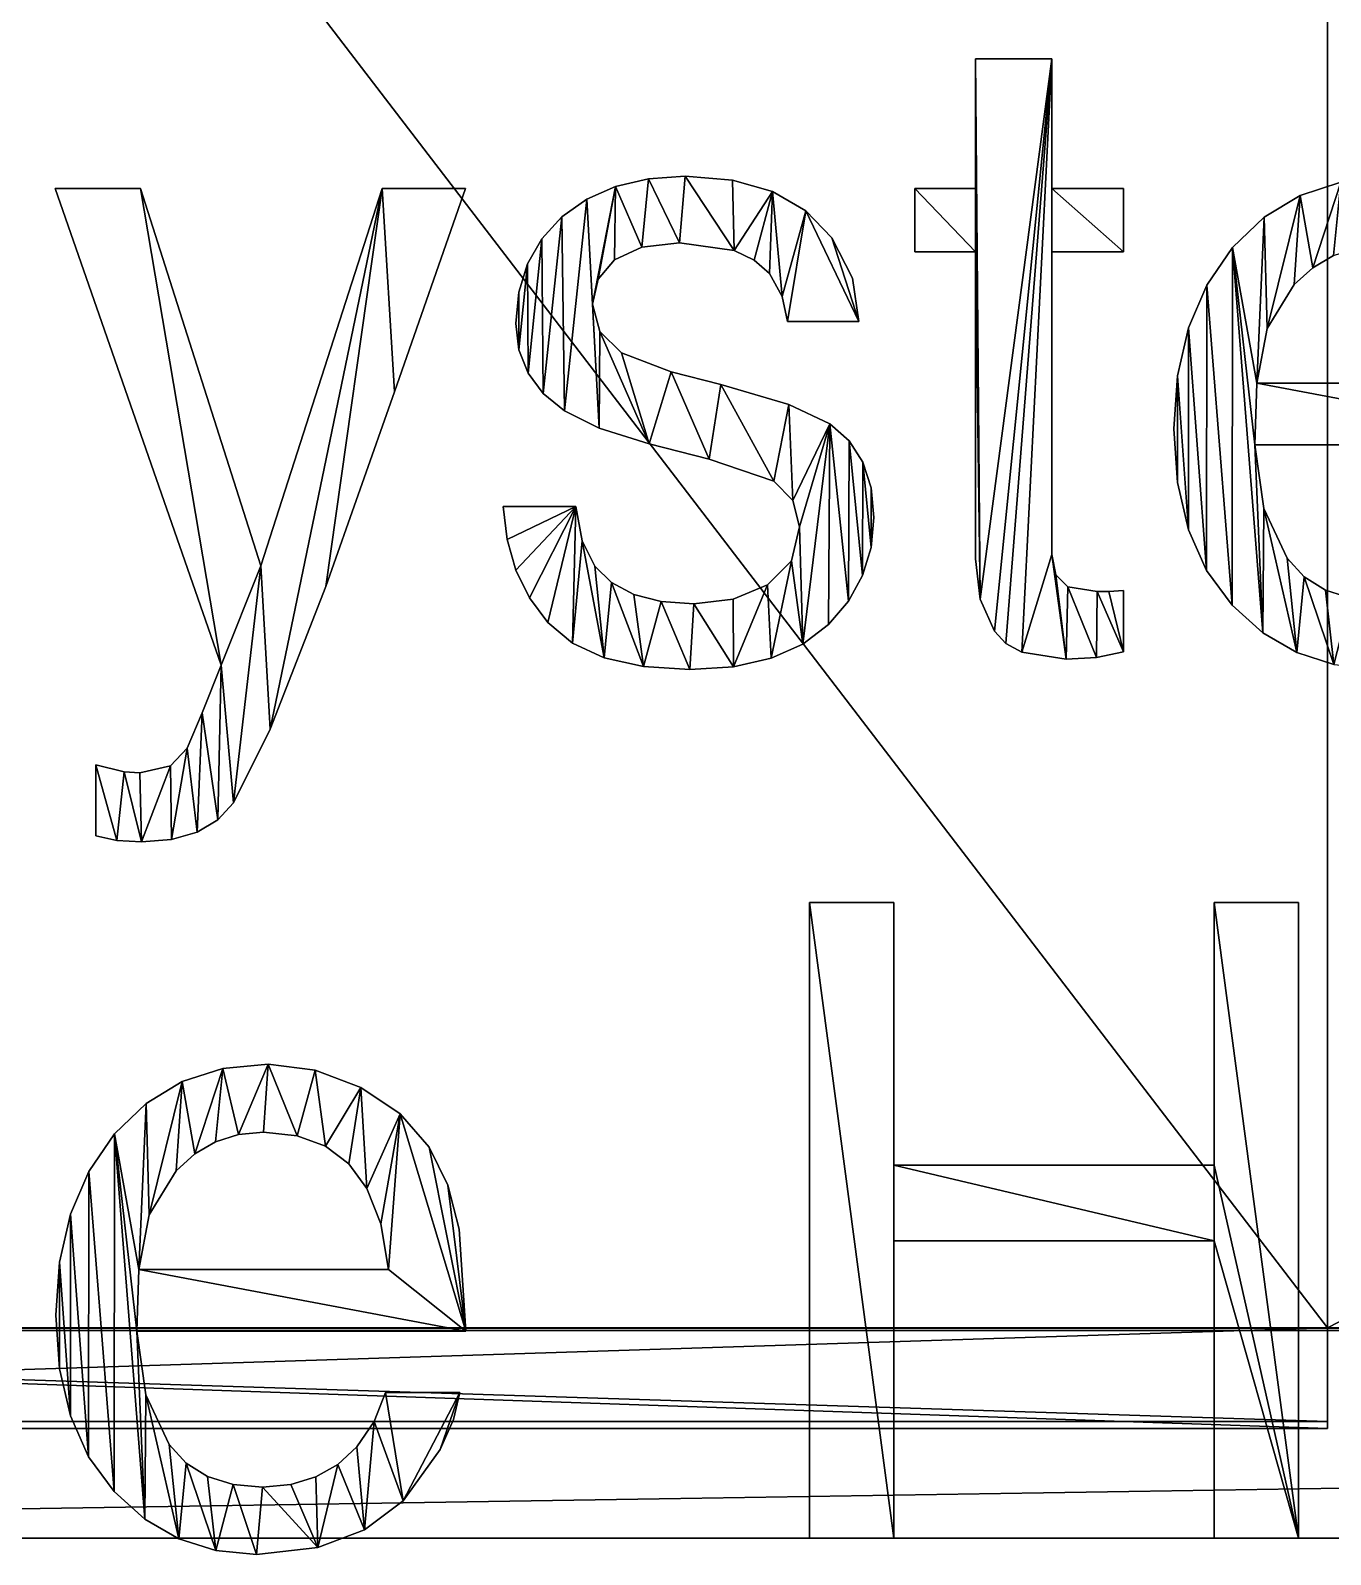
# Model space of a CAD drawing. Extents: x -4 to 921, y -14 to 94.
# Drawn here: x 24.19 to 43.54, y -3.38 to 19.31 of the extents above; entities that cross this region are included whole.
import ezdxf

# ---------------------------------------------------------------- set-up
doc = ezdxf.new("R2010")
doc.units = 0
doc.layers.get('0').update_dxf_attribs({"color": 13, "linetype": 'CONTINUOUS'})

# ---------------------------------------------------------------- blocks, each defined once
blk = doc.blocks.new('GROUP_3')
for p, q in [((0, 55, 1.716), (0, 0, 1.716)), ((0, 0), (0, 55)), ((0, 0, 1.716), (109.99, 0, 1.716)), ((0, 0, 1.716), (0, 0)), ((0, 0), (109.99, 0))]:
    blk.add_line(p, q)
mesh = blk.add_polyface()
corners = [(109.99, 0, 1.716), (0, 55, 1.716), (0, 0, 1.716), (109.99, 55, 1.716)]
mesh.append_faces([[corners[k] for k in face] for face in [(0, 1, 2), (1, 0, 3)]], dxfattribs={"vtx0": -1})
mesh = blk.add_polyface()
corners = [(0, 55, 1.716), (0, 0), (0, 0, 1.716), (0, 55)]
mesh.append_faces([[corners[k] for k in face] for face in [(0, 1, 2), (1, 0, 3)]], dxfattribs={"vtx0": -1})
mesh = blk.add_polyface()
corners = [(109.99, 55), (0, 0), (0, 55), (109.99, 0)]
mesh.append_faces([[corners[k] for k in face] for face in [(0, 1, 2), (1, 0, 3)]], dxfattribs={"vtx0": -1})
mesh = blk.add_polyface()
corners = [(109.99, 0, 1.716), (0, 0), (109.99, 0), (0, 0, 1.716)]
mesh.append_faces([[corners[k] for k in face] for face in [(0, 1, 2), (1, 0, 3)]], dxfattribs={"vtx0": -1})
blk = doc.blocks.new('GROUP_6')
for p, q in [((45, 1.5, 75.00909), (45, 56.5, 75.00909)), ((45, 1.5, 0.00909), (45, 56.5, 0.00909)), ((45, 1.5, 50.684109), (0, 1.5, 50.684109)), ((45, 1.5, 51.787205), (0, 1.5, 51.787205)), ((0, 1.5, 62.812511), (45, 1.5, 62.812511)), ((45, 1.5, 65.49585), (0, 1.5, 65.49585)), ((0, 1.5, 75.00909), (45, 1.5, 75.00909)), ((45, 1.5, 35.777028), (0, 1.5, 35.777028)), ((0, 1.5, 48.00077), (45, 1.5, 48.00077)), ((45, 1.5, 36.975464), (0, 1.5, 36.975464)), ((0, 1.5, 0.00909), (45, 1.5, 0.00909)), ((0, 1.5, 33.093689), (45, 1.5, 33.093689)), ((45, 1.5, 22.068383), (0, 1.5, 22.068383)), ((0, 1.5, 18.061726), (45, 1.5, 18.061726)), ((45, 1.5, 20.745065), (0, 1.5, 20.745065)), ((45, 1.5, 4.206627), (0, 1.5, 4.206627)), ((45, 1.5, 51.787205), (45, 1.5, 50.684109)), ((45, 1.5, 62.812511), (45, 0, 65.49585)), ((45, 1.5, 65.49585), (45, 1.5, 75.00909)), ((45, 1.5, 65.49585), (45, 0, 65.49585)), ((45, 1.5, 35.777028), (45, 0, 35.777028)), ((45, 1.5, 65.49585), (45, 1.5, 62.812511)), ((45, 1.5, 48.00077), (45, 0, 50.684109)), ((45, 1.5, 50.684109), (45, 0, 50.684109)), ((45, 1.5, 0.00909), (45, 1.5, 4.206627)), ((45, 1.5, 52.001086), (45, 1.5, 51.787205)), ((45, 1.5, 51.787205), (45, 0.103554, 51.787205)), ((45, 1.5, 4.206627), (45, 1.5, 18.061726)), ((45, 1.5, 35.777028), (45, 1.5, 36.975464)), ((45, 1.5, 33.093689), (45, 1.5, 35.777028)), ((45, 1.5, 48.00077), (45, 1.5, 36.975464)), ((45, 1.5, 62.812511), (45, 0.103554, 62.812511)), ((45, 1.5, 50.684109), (45, 1.5, 48.00077)), ((45, 1.5, 33.093689), (45, 0, 35.777028)), ((45, 1.5, 18.061726), (45, 1.5, 20.745065)), ((45, 1.5, 48.00077), (45, 0.103554, 48.00077)), ((45, 1.5, 22.068383), (45, 0.103554, 22.068383)), ((45, 1.5, 18.061726), (45, 0, 20.745065)), ((45, 1.5, 18.061726), (45, 0.103554, 18.061726)), ((45, 1.5, 36.975464), (45, 0.103554, 36.975464)), ((45, 1.5, 4.206627), (45, 0.103554, 4.206627)), ((45, 1.5, 33.093689), (45, 0.103554, 33.093689)), ((45, 1.5, 20.745065), (45, 0, 20.745065)), ((45, 1.5, 62.812511), (45, 1.5, 52.001086)), ((45, 1.5, 22.068383), (45, 1.5, 33.093689)), ((45, 1.5, 20.745065), (45, 1.5, 22.068383)), ((45, 0.103554, 51.787205), (0, 0.103554, 51.787205)), ((0, 0.103554, 62.812511), (45, 0.103554, 62.812511)), ((0, 0.103554, 18.061726), (45, 0.103554, 18.061726)), ((0, 0.103554, 48.00077), (45, 0.103554, 48.00077)), ((45, 0.103554, 36.975464), (0, 0.103554, 36.975464)), ((0, 0.103554, 33.093689), (45, 0.103554, 33.093689)), ((45, 0.103554, 22.068383), (0, 0.103554, 22.068383)), ((45, 0.103554, 4.206627), (0, 0.103554, 4.206627)), ((45, 0, 65.49585), (0, 0, 65.49585)), ((45, 0, 35.777028), (0, 0, 35.777028)), ((45, 0, 50.684109), (0, 0, 50.684109)), ((45, 0, 20.745065), (0, 0, 20.745065)), ((45, 0.103554, 51.787205), (45, 0.103554, 62.812511)), ((45, 0.103554, 22.068383), (45, 0.103554, 33.093689)), ((45, 0.103554, 36.975464), (45, 0.103554, 48.00077)), ((45, 0.103554, 4.206627), (45, 0.103554, 18.061726))]:
    blk.add_line(p, q)
mesh = blk.add_polyface()
corners = [(0, 1.5, 75.00909), (1.5, 56.5, 75.00909), (0, 91.5, 75.00909), (45, 1.5, 75.00909), (45, 56.5, 75.00909), (1.5, 91.5, 75.00909)]
mesh.append_faces([[corners[k] for k in face] for face in [(1, 3, 4)]], dxfattribs={"vtx0": -1})
mesh.append_faces([[corners[k] for k in face] for face in [(0, 1, 2)]], dxfattribs={"vtx0": -1, "vtx1": -1})
mesh.append_faces([[corners[k] for k in face] for face in [(1, 0, 3)]], dxfattribs={"vtx0": -1, "vtx2": -1})
mesh.append_faces([[corners[k] for k in face] for face in [(5, 2, 1)]], dxfattribs={"vtx1": -1})
mesh = blk.add_polyface()
corners = [(1.5, 56.5, 0.00909), (0, 1.5, 0.00909), (0, 56.5, 0.00909), (45, 1.5, 0.00909), (45, 56.5, 0.00909)]
mesh.append_faces([[corners[k] for k in face] for face in [(0, 1, 2), (3, 0, 4)]], dxfattribs={"vtx0": -1})
mesh.append_faces([[corners[k] for k in face] for face in [(1, 0, 3)]], dxfattribs={"vtx0": -1, "vtx1": -1})
mesh = blk.add_polyface()
corners = [(45, 1.5, 35.777028), (45, 1.5, 48.00077), (45, 1.5, 36.975464), (45, 1.5, 50.684109), (45, 1.5, 0.00909), (45, 1.5, 18.061726), (45, 1.5, 4.206627), (45, 1.5, 20.745065), (45, 1.5, 22.068383), (45, 56.5, 0.00909), (45, 1.5, 33.093689), (45, 1.5, 52.001086), (45, 1.5, 62.812511), (45, 1.5, 65.49585), (45, 1.5, 75.00909), (45, 56.5, 75.00909), (45, 1.5, 51.787205)]
mesh.append_faces([[corners[k] for k in face] for face in [(0, 1, 2), (4, 5, 6), (14, 9, 15), (3, 11, 16)]], dxfattribs={"vtx0": -1})
mesh.append_faces([[corners[k] for k in face] for face in [(1, 0, 3), (5, 4, 7), (7, 4, 8), (8, 9, 10), (10, 9, 0), (11, 9, 12), (12, 9, 13), (13, 9, 14)]], dxfattribs={"vtx0": -1, "vtx1": -1})
mesh.append_faces([[corners[k] for k in face] for face in [(0, 9, 11), (11, 3, 0)]], dxfattribs={"vtx0": -1, "vtx1": -1, "vtx2": -1})
mesh.append_faces([[corners[k] for k in face] for face in [(8, 4, 9)]], dxfattribs={"vtx0": -1, "vtx2": -1})
mesh = blk.add_polyface()
corners = [(45, 1.5, 51.787205), (0, 1.5, 50.684109), (45, 1.5, 50.684109), (0, 1.5, 51.787205)]
mesh.append_faces([[corners[k] for k in face] for face in [(0, 1, 2), (1, 0, 3)]], dxfattribs={"vtx0": -1})
at = {"color": 253}
mesh = blk.add_polyface(dxfattribs=at)
corners = [(45, 0, 65.49585), (0, 1.5, 62.812511), (45, 1.5, 62.812511), (0, 0, 65.49585)]
mesh.append_faces([[corners[k] for k in face] for face in [(0, 1, 2), (1, 0, 3)]], dxfattribs={"vtx0": -1, "color": 253})
mesh = blk.add_polyface()
corners = [(45, 1.5, 75.00909), (0, 1.5, 65.49585), (45, 1.5, 65.49585), (0, 1.5, 75.00909)]
mesh.append_faces([[corners[k] for k in face] for face in [(0, 1, 2), (1, 0, 3)]], dxfattribs={"vtx0": -1})
mesh = blk.add_polyface()
corners = [(45, 0, 65.49585), (0, 1.5, 65.49585), (0, 0, 65.49585), (45, 1.5, 65.49585)]
mesh.append_faces([[corners[k] for k in face] for face in [(0, 1, 2), (1, 0, 3)]], dxfattribs={"vtx0": -1})
mesh = blk.add_polyface()
corners = [(45, 0, 35.777028), (0, 1.5, 35.777028), (0, 0, 35.777028), (45, 1.5, 35.777028)]
mesh.append_faces([[corners[k] for k in face] for face in [(0, 1, 2), (1, 0, 3)]], dxfattribs={"vtx0": -1})
mesh = blk.add_polyface()
corners = [(45, 1.5, 65.49585), (0, 1.5, 62.812511), (45, 1.5, 62.812511), (0, 1.5, 65.49585)]
mesh.append_faces([[corners[k] for k in face] for face in [(0, 1, 2), (1, 0, 3)]], dxfattribs={"vtx0": -1})
mesh = blk.add_polyface(dxfattribs=at)
corners = [(45, 0, 50.684109), (0, 1.5, 48.00077), (45, 1.5, 48.00077), (0, 0, 50.684109)]
mesh.append_faces([[corners[k] for k in face] for face in [(0, 1, 2), (1, 0, 3)]], dxfattribs={"vtx0": -1, "color": 253})
mesh = blk.add_polyface()
corners = [(45, 0, 50.684109), (0, 1.5, 50.684109), (0, 0, 50.684109), (45, 1.5, 50.684109)]
mesh.append_faces([[corners[k] for k in face] for face in [(0, 1, 2), (1, 0, 3)]], dxfattribs={"vtx0": -1})
mesh = blk.add_polyface()
corners = [(45, 1.5, 20.745065), (0, 1.5, 18.061726), (45, 1.5, 18.061726), (0, 1.5, 20.745065)]
mesh.append_faces([[corners[k] for k in face] for face in [(0, 1, 2), (1, 0, 3)]], dxfattribs={"vtx0": -1})
mesh = blk.add_polyface(dxfattribs=at)
corners = [(45, 0, 20.745065), (0, 1.5, 18.061726), (45, 1.5, 18.061726), (0, 0, 20.745065)]
mesh.append_faces([[corners[k] for k in face] for face in [(0, 1, 2), (1, 0, 3)]], dxfattribs={"vtx0": -1, "color": 253})
mesh = blk.add_polyface()
corners = [(45, 0, 20.745065), (0, 1.5, 20.745065), (0, 0, 20.745065), (45, 1.5, 20.745065)]
mesh.append_faces([[corners[k] for k in face] for face in [(0, 1, 2), (1, 0, 3)]], dxfattribs={"vtx0": -1})
mesh = blk.add_polyface()
corners = [(45, 1.5, 36.975464), (0, 1.5, 35.777028), (45, 1.5, 35.777028), (0, 1.5, 36.975464)]
mesh.append_faces([[corners[k] for k in face] for face in [(0, 1, 2), (1, 0, 3)]], dxfattribs={"vtx0": -1})
mesh = blk.add_polyface()
corners = [(45, 1.5, 35.777028), (0, 1.5, 33.093689), (45, 1.5, 33.093689), (0, 1.5, 35.777028)]
mesh.append_faces([[corners[k] for k in face] for face in [(0, 1, 2), (1, 0, 3)]], dxfattribs={"vtx0": -1})
mesh = blk.add_polyface()
corners = [(45, 1.5, 4.206627), (0, 1.5, 0.00909), (45, 1.5, 0.00909), (0, 1.5, 4.206627)]
mesh.append_faces([[corners[k] for k in face] for face in [(0, 1, 2), (1, 0, 3)]], dxfattribs={"vtx0": -1})
mesh = blk.add_polyface()
corners = [(45, 1.5, 36.975464), (0, 0.103554, 36.975464), (0, 1.5, 36.975464), (45, 0.103554, 36.975464)]
mesh.append_faces([[corners[k] for k in face] for face in [(0, 1, 2), (1, 0, 3)]], dxfattribs={"vtx0": -1})
mesh = blk.add_polyface()
corners = [(45, 0.103554, 18.061726), (0, 1.5, 18.061726), (0, 0.103554, 18.061726), (45, 1.5, 18.061726)]
mesh.append_faces([[corners[k] for k in face] for face in [(0, 1, 2), (1, 0, 3)]], dxfattribs={"vtx0": -1})
mesh = blk.add_polyface()
corners = [(45, 0.103554, 33.093689), (0, 1.5, 33.093689), (0, 0.103554, 33.093689), (45, 1.5, 33.093689)]
mesh.append_faces([[corners[k] for k in face] for face in [(0, 1, 2), (1, 0, 3)]], dxfattribs={"vtx0": -1})
mesh = blk.add_polyface()
corners = [(45, 1.5, 22.068383), (0, 1.5, 20.745065), (45, 1.5, 20.745065), (0, 1.5, 22.068383)]
mesh.append_faces([[corners[k] for k in face] for face in [(0, 1, 2), (1, 0, 3)]], dxfattribs={"vtx0": -1})
mesh = blk.add_polyface()
corners = [(45, 0.103554, 62.812511), (0, 1.5, 62.812511), (0, 0.103554, 62.812511), (45, 1.5, 62.812511)]
mesh.append_faces([[corners[k] for k in face] for face in [(0, 1, 2), (1, 0, 3)]], dxfattribs={"vtx0": -1})
mesh = blk.add_polyface()
corners = [(45, 1.5, 22.068383), (0, 0.103554, 22.068383), (0, 1.5, 22.068383), (45, 0.103554, 22.068383)]
mesh.append_faces([[corners[k] for k in face] for face in [(0, 1, 2), (1, 0, 3)]], dxfattribs={"vtx0": -1})
mesh = blk.add_polyface()
corners = [(45, 0.103554, 48.00077), (0, 1.5, 48.00077), (0, 0.103554, 48.00077), (45, 1.5, 48.00077)]
mesh.append_faces([[corners[k] for k in face] for face in [(0, 1, 2), (1, 0, 3)]], dxfattribs={"vtx0": -1})
mesh = blk.add_polyface()
corners = [(45, 1.5, 4.206627), (0, 0.103554, 4.206627), (0, 1.5, 4.206627), (45, 0.103554, 4.206627)]
mesh.append_faces([[corners[k] for k in face] for face in [(0, 1, 2), (1, 0, 3)]], dxfattribs={"vtx0": -1})
mesh = blk.add_polyface()
corners = [(45, 1.5, 51.787205), (0, 0.103554, 51.787205), (0, 1.5, 51.787205), (45, 0.103554, 51.787205)]
mesh.append_faces([[corners[k] for k in face] for face in [(0, 1, 2), (1, 0, 3)]], dxfattribs={"vtx0": -1})
mesh = blk.add_polyface()
corners = [(45, 1.5, 50.684109), (0, 1.5, 48.00077), (45, 1.5, 48.00077), (0, 1.5, 50.684109)]
mesh.append_faces([[corners[k] for k in face] for face in [(0, 1, 2), (1, 0, 3)]], dxfattribs={"vtx0": -1})
mesh = blk.add_polyface(dxfattribs=at)
corners = [(45, 0, 35.777028), (0, 1.5, 33.093689), (45, 1.5, 33.093689), (0, 0, 35.777028)]
mesh.append_faces([[corners[k] for k in face] for face in [(0, 1, 2), (1, 0, 3)]], dxfattribs={"vtx0": -1, "color": 253})
mesh = blk.add_polyface(dxfattribs=at)
corners = [(45, 1.5, 65.49585), (45, 0, 65.49585), (45, 1.5, 62.812511)]
mesh.append_faces([[corners[k] for k in face] for face in [(0, 1, 2)]], dxfattribs={"color": 253})
mesh = blk.add_polyface(dxfattribs=at)
corners = [(45, 1.5, 35.777028), (45, 0, 35.777028), (45, 1.5, 33.093689)]
mesh.append_faces([[corners[k] for k in face] for face in [(0, 1, 2)]], dxfattribs={"color": 253})
mesh = blk.add_polyface(dxfattribs=at)
corners = [(45, 1.5, 20.745065), (45, 0, 20.745065), (45, 1.5, 18.061726)]
mesh.append_faces([[corners[k] for k in face] for face in [(0, 1, 2)]], dxfattribs={"color": 253})
mesh = blk.add_polyface()
corners = [(45, 1.5, 36.975464), (45, 0.103554, 48.00077), (45, 0.103554, 36.975464), (45, 1.5, 48.00077)]
mesh.append_faces([[corners[k] for k in face] for face in [(0, 1, 2), (1, 0, 3)]], dxfattribs={"vtx0": -1})
mesh = blk.add_polyface()
corners = [(45, 1.5, 4.206627), (45, 0.103554, 18.061726), (45, 0.103554, 4.206627), (45, 1.5, 18.061726)]
mesh.append_faces([[corners[k] for k in face] for face in [(0, 1, 2), (1, 0, 3)]], dxfattribs={"vtx0": -1})
mesh = blk.add_polyface()
corners = [(45, 1.5, 51.787205), (45, 0.103554, 62.812511), (45, 0.103554, 51.787205), (45, 1.5, 62.812511), (45, 1.5, 52.001086)]
mesh.append_faces([[corners[k] for k in face] for face in [(0, 1, 2), (3, 0, 4)]], dxfattribs={"vtx0": -1})
mesh.append_faces([[corners[k] for k in face] for face in [(1, 0, 3)]], dxfattribs={"vtx0": -1, "vtx1": -1})
mesh = blk.add_polyface()
corners = [(45, 1.5, 22.068383), (45, 0.103554, 33.093689), (45, 0.103554, 22.068383), (45, 1.5, 33.093689)]
mesh.append_faces([[corners[k] for k in face] for face in [(0, 1, 2), (1, 0, 3)]], dxfattribs={"vtx0": -1})
mesh = blk.add_polyface(dxfattribs=at)
corners = [(45, 1.5, 50.684109), (45, 0, 50.684109), (45, 1.5, 48.00077)]
mesh.append_faces([[corners[k] for k in face] for face in [(0, 1, 2)]], dxfattribs={"color": 253})
mesh = blk.add_polyface()
corners = [(45, 0.103554, 18.061726), (0, 0.103554, 4.206627), (45, 0.103554, 4.206627), (0, 0.103554, 18.061726)]
mesh.append_faces([[corners[k] for k in face] for face in [(0, 1, 2), (1, 0, 3)]], dxfattribs={"vtx0": -1})
mesh = blk.add_polyface()
corners = [(45, 0.103554, 33.093689), (0, 0.103554, 22.068383), (45, 0.103554, 22.068383), (0, 0.103554, 33.093689)]
mesh.append_faces([[corners[k] for k in face] for face in [(0, 1, 2), (1, 0, 3)]], dxfattribs={"vtx0": -1})
mesh = blk.add_polyface()
corners = [(45, 0.103554, 48.00077), (0, 0.103554, 36.975464), (45, 0.103554, 36.975464), (0, 0.103554, 48.00077)]
mesh.append_faces([[corners[k] for k in face] for face in [(0, 1, 2), (1, 0, 3)]], dxfattribs={"vtx0": -1})
mesh = blk.add_polyface()
corners = [(45, 0.103554, 62.812511), (0, 0.103554, 51.787205), (45, 0.103554, 51.787205), (0, 0.103554, 62.812511)]
mesh.append_faces([[corners[k] for k in face] for face in [(0, 1, 2), (1, 0, 3)]], dxfattribs={"vtx0": -1})
blk = doc.blocks.new('GROUP_4')
for name, p in [('GROUP_6', (0, 0.039)), ('GROUP_3', (45, 1.539, 62.813))]:
    blk.add_blockref(name, p)
blk = doc.blocks.new('GROUP_8')
at = {"color": 18}
for p, q in [((43.294, 22.021, 0.051), (44.467, 22.021, 0.051)), ((43.294, 20.094, 0.051), (43.294, 22.021, 0.051)), ((44.467, 22.021, 0.051), (44.467, 20.094, 0.051)), ((37.766, 20.123, 0.051), (38.271, 20.237, 0.051)), ((38.271, 20.237, 0.051), (38.836, 20.275, 0.051)), ((38.836, 20.275, 0.051), (39.561, 20.218, 0.051)), ((39.561, 20.218, 0.051), (40.178, 20.046, 0.051)), ((31.704, 12.995, 0.051), (29.153, 20.094, 0.051)), ((29.153, 20.094, 0.051), (30.467, 20.094, 0.051)), ((30.467, 20.094, 0.051), (32.316, 14.477, 0.051)), ((32.316, 14.477, 0.051), (34.178, 20.094, 0.051)), ((34.178, 20.094, 0.051), (35.46, 20.094, 0.051)), ((37.322, 19.934, 0.051), (37.766, 20.123, 0.051)), ((40.178, 20.046, 0.051), (40.686, 19.76, 0.051)), ((42.36, 19.147, 0.051), (42.36, 20.094, 0.051)), ((42.36, 20.094, 0.051), (43.294, 20.094, 0.051)), ((44.467, 20.094, 0.051), (45.569, 20.094, 0.051)), ((45.569, 20.094, 0.051), (45.569, 19.147, 0.051)), ((47.729, 19.666, 0.051), (48.284, 19.99, 0.051)), ((48.284, 19.99, 0.051), (48.908, 20.184, 0.051)), ((36.939, 19.669, 0.051), (37.322, 19.934, 0.051)), ((40.686, 19.76, 0.051), (41.085, 19.36, 0.051)), ((36.63, 19.343, 0.051), (36.939, 19.669, 0.051)), ((47.244, 19.212, 0.051), (47.729, 19.666, 0.051)), ((36.41, 18.97, 0.051), (36.63, 19.343, 0.051)), ((41.085, 19.36, 0.051), (41.405, 18.758, 0.051)), ((38.168, 19.22, 0.051), (37.75, 19.031, 0.051)), ((38.746, 19.283, 0.051), (38.168, 19.22, 0.051)), ((39.585, 19.168, 0.051), (38.746, 19.283, 0.051)), ((39.895, 19.025, 0.051), (39.585, 19.168, 0.051)), ((43.294, 19.147, 0.051), (42.36, 19.147, 0.051)), ((45.569, 19.147, 0.051), (44.467, 19.147, 0.051)), ((46.849, 18.654, 0.051), (47.244, 19.212, 0.051)), ((48.796, 19.093, 0.051), (48.477, 18.913, 0.051)), ((36.277, 18.551, 0.051), (36.41, 18.97, 0.051)), ((37.75, 19.031, 0.051), (37.497, 18.74, 0.051)), ((40.131, 18.825, 0.051), (39.895, 19.025, 0.051)), ((48.477, 18.913, 0.051), (48.191, 18.661, 0.051)), ((37.497, 18.74, 0.051), (37.412, 18.368, 0.051)), ((40.323, 18.485, 0.051), (40.131, 18.825, 0.051)), ((41.405, 18.758, 0.051), (41.503, 18.11, 0.051)), ((46.567, 18.018, 0.051), (46.849, 18.654, 0.051)), ((48.191, 18.661, 0.051), (47.777, 18.006, 0.051)), ((36.233, 18.084, 0.051), (36.277, 18.551, 0.051)), ((40.408, 18.11, 0.051), (40.323, 18.485, 0.051)), ((37.412, 18.368, 0.051), (37.523, 17.962, 0.051)), ((36.28, 17.691, 0.051), (36.233, 18.084, 0.051)), ((37.523, 17.962, 0.051), (37.857, 17.646, 0.051)), ((41.503, 18.11, 0.051), (40.408, 18.11, 0.051)), ((46.398, 17.304, 0.051), (46.567, 18.018, 0.051)), ((47.777, 18.006, 0.051), (47.617, 17.195, 0.051)), ((36.42, 17.344, 0.051), (36.28, 17.691, 0.051)), ((37.857, 17.646, 0.051), (38.617, 17.363, 0.051)), ((36.654, 17.041, 0.051), (36.42, 17.344, 0.051)), ((46.342, 16.512, 0.051), (46.398, 17.304, 0.051)), ((36.981, 16.783, 0.051), (36.654, 17.041, 0.051)), ((47.617, 17.195, 0.051), (51.451, 17.195, 0.051)), ((37.515, 16.525, 0.051), (36.981, 16.783, 0.051)), ((41.059, 16.59, 0.051), (41.355, 16.336, 0.051)), ((46.398, 15.715, 0.051), (46.342, 16.512, 0.051)), ((41.355, 16.336, 0.051), (41.566, 16.018, 0.051)), ((52.643, 16.274, 0.051), (47.585, 16.274, 0.051)), ((41.566, 16.018, 0.051), (41.693, 15.637, 0.051)), ((40.49, 15.448, 0.051), (40.195, 15.733, 0.051)), ((46.566, 15.012, 0.051), (46.398, 15.715, 0.051)), ((40.588, 15.056, 0.051), (40.49, 15.448, 0.051)), ((41.693, 15.637, 0.051), (41.735, 15.192, 0.051)), ((36.1, 14.865, 0.051), (36.04, 15.359, 0.051)), ((36.04, 15.359, 0.051), (37.155, 15.359, 0.051)), ((37.155, 15.359, 0.051), (37.253, 14.847, 0.051)), ((40.466, 14.547, 0.051), (40.588, 15.056, 0.051)), ((41.735, 15.192, 0.051), (41.692, 14.747, 0.051)), ((46.845, 14.403, 0.051), (46.566, 15.012, 0.051)), ((36.234, 14.411, 0.051), (36.1, 14.865, 0.051)), ((37.253, 14.847, 0.051), (37.444, 14.47, 0.051)), ((40.099, 14.19, 0.051), (40.466, 14.547, 0.051)), ((41.692, 14.747, 0.051), (41.56, 14.333, 0.051)), ((48.081, 14.589, 0.051), (48.345, 14.312, 0.051)), ((36.443, 14, 0.051), (36.234, 14.411, 0.051)), ((37.444, 14.47, 0.051), (37.704, 14.225, 0.051)), ((41.56, 14.333, 0.051), (41.342, 13.951, 0.051)), ((44.528, 14.343, 0.051), (44.712, 14.161, 0.051)), ((47.237, 13.887, 0.051), (46.845, 14.403, 0.051)), ((48.345, 14.312, 0.051), (48.672, 14.113, 0.051)), ((37.704, 14.225, 0.051), (38.044, 14.05, 0.051)), ((39.571, 13.98, 0.051), (40.099, 14.19, 0.051)), ((44.712, 14.161, 0.051), (45.163, 14.09, 0.051)), ((45.163, 14.09, 0.051), (45.343, 14.093, 0.051)), ((45.343, 14.093, 0.051), (45.569, 14.109, 0.051)), ((45.569, 14.109, 0.051), (45.569, 13.194, 0.051)), ((48.672, 14.113, 0.051), (49.063, 13.994, 0.051)), ((36.726, 13.629, 0.051), (36.443, 14, 0.051)), ((38.044, 14.05, 0.051), (38.464, 13.945, 0.051)), ((38.464, 13.945, 0.051), (38.965, 13.91, 0.051)), ((38.965, 13.91, 0.051), (39.571, 13.98, 0.051)), ((41.342, 13.951, 0.051), (41.036, 13.6, 0.051)), ((43.584, 13.5, 0.051), (43.367, 13.978, 0.051)), ((47.71, 13.477, 0.051), (47.237, 13.887, 0.051)), ((37.103, 13.324, 0.051), (36.726, 13.629, 0.051)), ((41.036, 13.6, 0.051), (40.641, 13.307, 0.051)), ((43.762, 13.319, 0.051), (43.584, 13.5, 0.051)), ((48.231, 13.184, 0.051), (47.71, 13.477, 0.051)), ((37.592, 13.105, 0.051), (37.103, 13.324, 0.051)), ((40.641, 13.307, 0.051), (40.154, 13.098, 0.051)), ((44.005, 13.189, 0.051), (43.762, 13.319, 0.051)), ((44.686, 13.085, 0.051), (44.005, 13.189, 0.051)), ((45.569, 13.194, 0.051), (45.153, 13.111, 0.051)), ((48.802, 13.008, 0.051), (48.231, 13.184, 0.051)), ((31.414, 12.286, 0.051), (31.704, 12.995, 0.051)), ((38.193, 12.974, 0.051), (37.592, 13.105, 0.051)), ((38.907, 12.93, 0.051), (38.193, 12.974, 0.051)), ((39.576, 12.972, 0.051), (38.907, 12.93, 0.051)), ((40.154, 13.098, 0.051), (39.576, 12.972, 0.051)), ((45.153, 13.111, 0.051), (44.686, 13.085, 0.051)), ((31.182, 11.758, 0.051), (31.414, 12.286, 0.051)), ((30.928, 11.497, 0.051), (31.182, 11.758, 0.051)), ((29.778, 10.456, 0.051), (29.778, 11.513, 0.051)), ((29.778, 11.513, 0.051), (30.216, 11.41, 0.051)), ((30.216, 11.41, 0.051), (30.454, 11.391, 0.051)), ((30.454, 11.391, 0.051), (30.928, 11.497, 0.051)), ((31.897, 10.946, 0.051), (31.654, 10.692, 0.051)), ((31.654, 10.692, 0.051), (31.337, 10.511, 0.051)), ((30.103, 10.385, 0.051), (29.778, 10.456, 0.051)), ((31.337, 10.511, 0.051), (30.945, 10.402, 0.051)), ((30.48, 10.366, 0.051), (30.103, 10.385, 0.051)), ((30.945, 10.402, 0.051), (30.48, 10.366, 0.051)), ((40.743, 9.464, 0.051), (42.038, 9.464, 0.051)), ((40.743, 0, 0.051), (40.743, 9.464, 0.051)), ((42.038, 9.464, 0.051), (42.038, 5.554, 0.051)), ((46.961, 5.554, 0.051), (46.961, 9.464, 0.051)), ((46.961, 9.464, 0.051), (48.256, 9.464, 0.051)), ((48.256, 9.464, 0.051), (48.256, 0, 0.051)), ((31.733, 6.99, 0.051), (32.426, 7.055, 0.051)), ((32.426, 7.055, 0.051), (33.149, 6.968, 0.051)), ((31.109, 6.795, 0.051), (31.733, 6.99, 0.051)), ((33.149, 6.968, 0.051), (33.85, 6.71, 0.051)), ((30.554, 6.471, 0.051), (31.109, 6.795, 0.051)), ((33.85, 6.71, 0.051), (34.457, 6.315, 0.051)), ((30.068, 6.017, 0.051), (30.554, 6.471, 0.051)), ((34.457, 6.315, 0.051), (34.9, 5.818, 0.051)), ((29.673, 5.46, 0.051), (30.068, 6.017, 0.051)), ((31.972, 6.007, 0.051), (31.621, 5.899, 0.051)), ((32.355, 6.043, 0.051), (31.972, 6.007, 0.051)), ((32.873, 5.991, 0.051), (32.355, 6.043, 0.051)), ((33.31, 5.834, 0.051), (32.873, 5.991, 0.051)), ((31.302, 5.719, 0.051), (31.015, 5.467, 0.051)), ((31.621, 5.899, 0.051), (31.302, 5.719, 0.051)), ((33.668, 5.572, 0.051), (33.31, 5.834, 0.051)), ((34.9, 5.818, 0.051), (35.19, 5.252, 0.051)), ((29.392, 4.824, 0.051), (29.673, 5.46, 0.051)), ((31.015, 5.467, 0.051), (30.601, 4.812, 0.051)), ((33.946, 5.206, 0.051), (33.668, 5.572, 0.051)), ((42.038, 5.554, 0.051), (46.961, 5.554, 0.051)), ((34.157, 4.679, 0.051), (33.946, 5.206, 0.051)), ((29.222, 4.11, 0.051), (29.392, 4.824, 0.051)), ((30.601, 4.812, 0.051), (30.442, 4.001, 0.051)), ((34.275, 4.001, 0.051), (34.157, 4.679, 0.051)), ((46.961, 4.426, 0.051), (42.038, 4.426, 0.051)), ((42.038, 4.426, 0.051), (42.038, 0, 0.051)), ((46.961, 0, 0.051), (46.961, 4.426, 0.051)), ((29.166, 3.318, 0.051), (29.222, 4.11, 0.051)), ((30.442, 4.001, 0.051), (34.275, 4.001, 0.051)), ((29.222, 2.521, 0.051), (29.166, 3.318, 0.051)), ((35.467, 3.08, 0.051), (30.409, 3.08, 0.051)), ((29.39, 1.818, 0.051), (29.222, 2.521, 0.051)), ((34.056, 1.735, 0.051), (34.23, 2.165, 0.051)), ((34.23, 2.165, 0.051), (35.37, 2.165, 0.051)), ((35.37, 2.165, 0.051), (35.273, 1.763, 0.051)), ((29.67, 1.208, 0.051), (29.39, 1.818, 0.051)), ((33.792, 1.359, 0.051), (34.056, 1.735, 0.051)), ((35.273, 1.763, 0.051), (35.071, 1.318, 0.051)), ((30.906, 1.395, 0.051), (31.169, 1.117, 0.051)), ((30.062, 0.693, 0.051), (29.67, 1.208, 0.051)), ((33.498, 1.097, 0.051), (33.792, 1.359, 0.051)), ((31.169, 1.117, 0.051), (31.497, 0.919, 0.051)), ((31.497, 0.919, 0.051), (31.888, 0.8, 0.051)), ((32.774, 0.798, 0.051), (33.159, 0.91, 0.051)), ((33.159, 0.91, 0.051), (33.498, 1.097, 0.051)), ((30.534, 0.282, 0.051), (30.062, 0.693, 0.051)), ((31.888, 0.8, 0.051), (32.342, 0.76, 0.051)), ((32.342, 0.76, 0.051), (32.774, 0.798, 0.051)), ((31.055, -0.01, 0.051), (30.534, 0.282, 0.051)), ((31.626, -0.186, 0.051), (31.055, -0.01, 0.051)), ((32.246, -0.245, 0.051), (31.626, -0.186, 0.051)), ((42.038, 0, 0.051), (40.743, 0, 0.051)), ((48.256, 0, 0.051), (46.961, 0, 0.051))]:
    blk.add_line(p, q, dxfattribs=at)
for p, q in [((203.686, 3.092), (0, 3.092)), ((3.696, 3.132, 2.845), (203.686, 3.092, 2.845)), ((0, 0, 4.5), (207.688, 0, 4.5)), ((0, 0), (203.686, 0))]:
    blk.add_line(p, q)
for points in [[(35.46, 20.094, 0.051), (34.371, 17.066, 0.051), (33.315, 14.167, 0.051), (32.458, 12.041, 0.051), (31.897, 10.946, 0.051)], [(43.367, 13.978, 0.051), (43.294, 14.58, 0.051), (43.294, 19.147, 0.051)], [(44.467, 19.147, 0.051), (44.467, 14.644, 0.051), (44.528, 14.343, 0.051)], [(38.617, 17.363, 0.051), (39.384, 17.176, 0.051), (40.427, 16.878, 0.051), (41.059, 16.59, 0.051)], [(40.195, 15.733, 0.051), (39.203, 16.061, 0.051), (38.282, 16.293, 0.051), (37.515, 16.525, 0.051)], [(47.585, 16.274, 0.051), (47.725, 15.328, 0.051), (48.081, 14.589, 0.051)], [(35.19, 5.252, 0.051), (35.364, 4.6, 0.051), (35.467, 3.08, 0.051)], [(30.409, 3.08, 0.051), (30.55, 2.133, 0.051), (30.906, 1.395, 0.051)], [(35.071, 1.318, 0.051), (34.501, 0.554, 0.051), (33.909, 0.122, 0.051)], [(33.909, 0.122, 0.051), (33.193, -0.142, 0.051), (32.246, -0.245, 0.051)]]:
    blk.add_polyline3d(points, dxfattribs=at)
mesh = blk.add_polyface()
corners = [(207.688, 0, 4.5), (0, 93.092, 4.5), (0, 0, 4.5), (3.696, 93.092, 4.5), (207.688, 93.092, 4.5)]
mesh.append_faces([[corners[k] for k in face] for face in [(0, 1, 2), (3, 0, 4)]], dxfattribs={"vtx0": -1})
mesh.append_faces([[corners[k] for k in face] for face in [(1, 0, 3)]], dxfattribs={"vtx0": -1, "vtx1": -1})
mesh = blk.add_polyface()
corners = [(5.196, 93.132, 2.845), (3.696, 3.132, 2.845), (3.696, 93.132, 2.845), (203.686, 3.092, 2.845), (203.686, 93.132, 2.845)]
mesh.append_faces([[corners[k] for k in face] for face in [(0, 1, 2), (3, 0, 4)]], dxfattribs={"vtx0": -1})
mesh.append_faces([[corners[k] for k in face] for face in [(1, 0, 3)]], dxfattribs={"vtx0": -1, "vtx1": -1})
mesh = blk.add_polyface(dxfattribs=at)
corners = [(44.686, 13.085, 0.051), (44.467, 14.644, 0.051), (44.005, 13.189, 0.051), (44.528, 14.343, 0.051), (44.712, 14.161, 0.051), (45.153, 13.111, 0.051), (45.163, 14.09, 0.051), (45.569, 13.194, 0.051), (45.343, 14.093, 0.051), (45.569, 14.109, 0.051), (45.569, 19.147, 0.051), (44.467, 20.094, 0.051), (44.467, 19.147, 0.051), (45.569, 20.094, 0.051), (43.367, 13.978, 0.051), (43.294, 19.147, 0.051), (43.294, 14.58, 0.051), (43.294, 20.094, 0.051), (43.294, 22.021, 0.051), (44.467, 22.021, 0.051), (43.584, 13.5, 0.051), (43.762, 13.319, 0.051), (42.36, 20.094, 0.051), (42.36, 19.147, 0.051)]
mesh.append_faces([[corners[k] for k in face] for face in [(8, 7, 9), (11, 10, 13), (14, 15, 16), (15, 22, 23)]], dxfattribs={"vtx0": -1, "color": 18})
mesh.append_faces([[corners[k] for k in face] for face in [(0, 1, 2), (1, 0, 3), (3, 0, 4), (4, 5, 6), (6, 7, 8), (10, 11, 12), (17, 14, 18), (18, 14, 19), (19, 12, 11), (22, 15, 17)]], dxfattribs={"vtx0": -1, "vtx1": -1, "color": 18})
mesh.append_faces([[corners[k] for k in face] for face in [(15, 14, 17), (19, 2, 1)]], dxfattribs={"vtx0": -1, "vtx1": -1, "vtx2": -1, "color": 18})
mesh.append_faces([[corners[k] for k in face] for face in [(4, 0, 5), (6, 5, 7), (19, 14, 20), (19, 20, 21), (19, 21, 2), (19, 1, 12)]], dxfattribs={"vtx0": -1, "vtx2": -1, "color": 18})
mesh = blk.add_polyface(dxfattribs=at)
corners = [(36.1, 14.865, 0.051), (37.155, 15.359, 0.051), (36.04, 15.359, 0.051), (36.234, 14.411, 0.051), (36.443, 14, 0.051), (36.726, 13.629, 0.051), (37.103, 13.324, 0.051), (37.253, 14.847, 0.051), (37.592, 13.105, 0.051), (37.444, 14.47, 0.051), (37.704, 14.225, 0.051), (38.193, 12.974, 0.051), (38.044, 14.05, 0.051), (38.464, 13.945, 0.051), (38.907, 12.93, 0.051), (38.965, 13.91, 0.051), (39.576, 12.972, 0.051), (39.571, 13.98, 0.051), (40.099, 14.19, 0.051), (40.154, 13.098, 0.051), (40.466, 14.547, 0.051), (40.641, 13.307, 0.051), (40.588, 15.056, 0.051), (36.28, 17.691, 0.051), (36.277, 18.551, 0.051), (36.233, 18.084, 0.051), (36.41, 18.97, 0.051), (36.42, 17.344, 0.051), (36.63, 19.343, 0.051), (36.654, 17.041, 0.051), (36.939, 19.669, 0.051), (36.981, 16.783, 0.051), (37.322, 19.934, 0.051), (37.515, 16.525, 0.051), (37.412, 18.368, 0.051), (37.523, 17.962, 0.051), (38.282, 16.293, 0.051), (37.857, 17.646, 0.051), (38.617, 17.363, 0.051), (39.203, 16.061, 0.051), (39.384, 17.176, 0.051), (40.195, 15.733, 0.051), (40.427, 16.878, 0.051), (40.49, 15.448, 0.051), (41.059, 16.59, 0.051), (41.036, 13.6, 0.051), (41.342, 13.951, 0.051), (41.355, 16.336, 0.051), (41.56, 14.333, 0.051), (41.566, 16.018, 0.051), (41.692, 14.747, 0.051), (41.693, 15.637, 0.051), (41.735, 15.192, 0.051), (37.766, 20.123, 0.051), (37.497, 18.74, 0.051), (37.75, 19.031, 0.051), (38.168, 19.22, 0.051), (38.271, 20.237, 0.051), (38.746, 19.283, 0.051), (38.836, 20.275, 0.051), (39.585, 19.168, 0.051), (39.561, 20.218, 0.051), (40.178, 20.046, 0.051), (39.895, 19.025, 0.051), (40.131, 18.825, 0.051), (40.323, 18.485, 0.051), (40.686, 19.76, 0.051), (40.408, 18.11, 0.051), (41.503, 18.11, 0.051), (41.085, 19.36, 0.051), (41.405, 18.758, 0.051)]
mesh.append_faces([[corners[k] for k in face] for face in [(0, 1, 2), (23, 24, 25), (51, 50, 52), (69, 68, 70)]], dxfattribs={"vtx0": -1, "color": 18})
mesh.append_faces([[corners[k] for k in face] for face in [(1, 6, 7), (7, 8, 9), (9, 8, 10), (10, 11, 12), (12, 11, 13), (13, 14, 15), (15, 16, 17), (17, 16, 18), (18, 19, 20), (20, 21, 22), (24, 23, 26), (26, 27, 28), (28, 29, 30), (30, 31, 32), (34, 33, 35), (35, 36, 37), (37, 36, 38), (38, 39, 40), (40, 41, 42), (42, 43, 44), (44, 46, 47), (47, 48, 49), (49, 50, 51), (53, 56, 57), (57, 58, 59), (59, 60, 61), (61, 60, 62), (62, 65, 66), (66, 68, 69)]], dxfattribs={"vtx0": -1, "vtx1": -1, "color": 18})
mesh.append_faces([[corners[k] for k in face] for face in [(32, 33, 34), (44, 22, 21)]], dxfattribs={"vtx0": -1, "vtx1": -1, "vtx2": -1, "color": 18})
mesh.append_faces([[corners[k] for k in face] for face in [(1, 0, 3), (1, 3, 4), (1, 4, 5), (1, 5, 6), (7, 6, 8), (10, 8, 11), (13, 11, 14), (15, 14, 16), (18, 16, 19), (20, 19, 21), (26, 23, 27), (28, 27, 29), (30, 29, 31), (32, 31, 33), (35, 33, 36), (38, 36, 39), (40, 39, 41), (42, 41, 43), (44, 43, 22), (44, 21, 45), (44, 45, 46), (47, 46, 48), (49, 48, 50), (34, 53, 32), (53, 34, 54), (53, 54, 55), (53, 55, 56), (57, 56, 58), (59, 58, 60), (62, 60, 63), (62, 63, 64), (62, 64, 65), (66, 65, 67), (66, 67, 68)]], dxfattribs={"vtx0": -1, "vtx2": -1, "color": 18})
mesh = blk.add_polyface(dxfattribs=at)
corners = [(46.398, 15.715, 0.051), (46.398, 17.304, 0.051), (46.342, 16.512, 0.051), (46.566, 15.012, 0.051), (46.567, 18.018, 0.051), (46.845, 14.403, 0.051), (46.849, 18.654, 0.051), (47.237, 13.887, 0.051), (47.244, 19.212, 0.051), (47.71, 13.477, 0.051), (47.585, 16.274, 0.051), (47.725, 15.328, 0.051), (48.231, 13.184, 0.051), (48.081, 14.589, 0.051), (48.345, 14.312, 0.051), (48.802, 13.008, 0.051), (48.672, 14.113, 0.051), (49.063, 13.994, 0.051), (49.421, 12.95, 0.051), (49.518, 13.955, 0.051), (50.368, 13.053, 0.051), (49.949, 13.992, 0.051), (50.335, 14.104, 0.051), (50.674, 14.292, 0.051), (51.085, 13.317, 0.051), (50.968, 14.554, 0.051), (51.232, 14.929, 0.051), (51.676, 13.749, 0.051), (51.406, 15.359, 0.051), (52.546, 15.359, 0.051), (52.246, 14.512, 0.051), (52.449, 14.957, 0.051), (52.643, 16.274, 0.051), (47.617, 17.195, 0.051), (51.451, 17.195, 0.051), (51.633, 19.509, 0.051), (52.076, 19.012, 0.051), (52.366, 18.447, 0.051), (52.54, 17.794, 0.051), (47.729, 19.666, 0.051), (47.777, 18.006, 0.051), (48.284, 19.99, 0.051), (48.191, 18.661, 0.051), (48.477, 18.913, 0.051), (48.908, 20.184, 0.051), (48.796, 19.093, 0.051), (49.147, 19.202, 0.051), (49.602, 20.249, 0.051), (49.531, 19.238, 0.051), (50.048, 19.185, 0.051), (50.325, 20.163, 0.051), (50.486, 19.028, 0.051), (51.025, 19.904, 0.051), (50.844, 18.767, 0.051), (51.122, 18.4, 0.051), (51.333, 17.873, 0.051)]
mesh.append_faces([[corners[k] for k in face] for face in [(0, 1, 2), (29, 30, 31), (37, 32, 38)]], dxfattribs={"vtx0": -1, "color": 18})
mesh.append_faces([[corners[k] for k in face] for face in [(1, 3, 4), (4, 5, 6), (6, 7, 8), (10, 9, 11), (11, 12, 13), (13, 12, 14), (14, 15, 16), (16, 15, 17), (17, 18, 19), (19, 20, 21), (21, 20, 22), (22, 20, 23), (23, 24, 25), (25, 24, 26), (26, 27, 28), (28, 27, 29), (32, 33, 10), (33, 32, 34), (35, 32, 36), (36, 32, 37), (8, 33, 39), (39, 40, 41), (41, 43, 44), (44, 46, 47), (47, 49, 50), (50, 51, 52), (52, 54, 35)]], dxfattribs={"vtx0": -1, "vtx1": -1, "color": 18})
mesh.append_faces([[corners[k] for k in face] for face in [(8, 9, 10), (34, 32, 35), (33, 8, 10)]], dxfattribs={"vtx0": -1, "vtx1": -1, "vtx2": -1, "color": 18})
mesh.append_faces([[corners[k] for k in face] for face in [(1, 0, 3), (4, 3, 5), (6, 5, 7), (8, 7, 9), (11, 9, 12), (14, 12, 15), (17, 15, 18), (19, 18, 20), (23, 20, 24), (26, 24, 27), (29, 27, 30), (39, 33, 40), (41, 40, 42), (41, 42, 43), (44, 43, 45), (44, 45, 46), (47, 46, 48), (47, 48, 49), (50, 49, 51), (52, 51, 53), (52, 53, 54), (35, 54, 55), (35, 55, 34)]], dxfattribs={"vtx0": -1, "vtx2": -1, "color": 18})
mesh = blk.add_polyface(dxfattribs=at)
corners = [(30.103, 10.385, 0.051), (29.778, 11.513, 0.051), (29.778, 10.456, 0.051), (30.216, 11.41, 0.051), (30.48, 10.366, 0.051), (30.454, 11.391, 0.051), (30.928, 11.497, 0.051), (30.945, 10.402, 0.051), (31.182, 11.758, 0.051), (31.337, 10.511, 0.051), (31.414, 12.286, 0.051), (31.654, 10.692, 0.051), (31.704, 12.995, 0.051), (31.897, 10.946, 0.051), (30.467, 20.094, 0.051), (29.153, 20.094, 0.051), (32.316, 14.477, 0.051), (32.458, 12.041, 0.051), (34.178, 20.094, 0.051), (33.315, 14.167, 0.051), (34.371, 17.066, 0.051), (35.46, 20.094, 0.051)]
mesh.append_faces([[corners[k] for k in face] for face in [(0, 1, 2), (12, 14, 15), (18, 20, 21)]], dxfattribs={"vtx0": -1, "color": 18})
mesh.append_faces([[corners[k] for k in face] for face in [(1, 0, 3), (3, 4, 5), (5, 4, 6), (6, 7, 8), (8, 9, 10), (10, 11, 12), (14, 12, 16), (16, 17, 18)]], dxfattribs={"vtx0": -1, "vtx1": -1, "color": 18})
mesh.append_faces([[corners[k] for k in face] for face in [(16, 12, 13)]], dxfattribs={"vtx0": -1, "vtx1": -1, "vtx2": -1, "color": 18})
mesh.append_faces([[corners[k] for k in face] for face in [(3, 0, 4), (6, 4, 7), (8, 7, 9), (10, 9, 11), (12, 11, 13), (16, 13, 17), (18, 17, 19), (18, 19, 20)]], dxfattribs={"vtx0": -1, "vtx2": -1, "color": 18})
mesh = blk.add_polyface(dxfattribs=at)
corners = [(48.256, 0, 0.051), (46.961, 4.426, 0.051), (46.961, 0, 0.051), (46.961, 5.554, 0.051), (46.961, 9.464, 0.051), (48.256, 9.464, 0.051), (42.038, 5.554, 0.051), (42.038, 4.426, 0.051), (42.038, 0, 0.051), (40.743, 9.464, 0.051), (40.743, 0, 0.051), (42.038, 9.464, 0.051)]
mesh.append_faces([[corners[k] for k in face] for face in [(0, 1, 2), (4, 0, 5), (8, 9, 10)]], dxfattribs={"vtx0": -1, "color": 18})
mesh.append_faces([[corners[k] for k in face] for face in [(3, 0, 4), (1, 6, 7), (6, 1, 3), (9, 8, 11), (11, 7, 6)]], dxfattribs={"vtx0": -1, "vtx1": -1, "color": 18})
mesh.append_faces([[corners[k] for k in face] for face in [(1, 0, 3)]], dxfattribs={"vtx0": -1, "vtx1": -1, "vtx2": -1, "color": 18})
mesh.append_faces([[corners[k] for k in face] for face in [(11, 8, 7)]], dxfattribs={"vtx0": -1, "vtx2": -1, "color": 18})
mesh = blk.add_polyface(dxfattribs=at)
corners = [(29.222, 2.521, 0.051), (29.222, 4.11, 0.051), (29.166, 3.318, 0.051), (29.39, 1.818, 0.051), (29.392, 4.824, 0.051), (29.67, 1.208, 0.051), (29.673, 5.46, 0.051), (30.062, 0.693, 0.051), (30.068, 6.017, 0.051), (30.534, 0.282, 0.051), (30.409, 3.08, 0.051), (30.55, 2.133, 0.051), (31.055, -0.01, 0.051), (30.906, 1.395, 0.051), (31.169, 1.117, 0.051), (31.626, -0.186, 0.051), (31.497, 0.919, 0.051), (31.888, 0.8, 0.051), (32.246, -0.245, 0.051), (32.342, 0.76, 0.051), (33.193, -0.142, 0.051), (32.774, 0.798, 0.051), (33.159, 0.91, 0.051), (33.498, 1.097, 0.051), (33.909, 0.122, 0.051), (33.792, 1.359, 0.051), (34.056, 1.735, 0.051), (34.501, 0.554, 0.051), (34.23, 2.165, 0.051), (35.37, 2.165, 0.051), (35.071, 1.318, 0.051), (35.273, 1.763, 0.051), (35.467, 3.08, 0.051), (30.442, 4.001, 0.051), (34.275, 4.001, 0.051), (34.457, 6.315, 0.051), (34.9, 5.818, 0.051), (35.19, 5.252, 0.051), (35.364, 4.6, 0.051), (30.554, 6.471, 0.051), (30.601, 4.812, 0.051), (31.109, 6.795, 0.051), (31.015, 5.467, 0.051), (31.302, 5.719, 0.051), (31.733, 6.99, 0.051), (31.621, 5.899, 0.051), (31.972, 6.007, 0.051), (32.426, 7.055, 0.051), (32.355, 6.043, 0.051), (32.873, 5.991, 0.051), (33.149, 6.968, 0.051), (33.31, 5.834, 0.051), (33.85, 6.71, 0.051), (33.668, 5.572, 0.051), (33.946, 5.206, 0.051), (34.157, 4.679, 0.051)]
mesh.append_faces([[corners[k] for k in face] for face in [(0, 1, 2), (29, 30, 31), (37, 32, 38)]], dxfattribs={"vtx0": -1, "color": 18})
mesh.append_faces([[corners[k] for k in face] for face in [(1, 3, 4), (4, 5, 6), (6, 7, 8), (10, 9, 11), (11, 12, 13), (13, 12, 14), (14, 15, 16), (16, 15, 17), (17, 18, 19), (19, 20, 21), (21, 20, 22), (22, 20, 23), (23, 24, 25), (25, 24, 26), (26, 27, 28), (28, 27, 29), (32, 33, 10), (33, 32, 34), (35, 32, 36), (36, 32, 37), (8, 33, 39), (39, 40, 41), (41, 43, 44), (44, 46, 47), (47, 49, 50), (50, 51, 52), (52, 54, 35)]], dxfattribs={"vtx0": -1, "vtx1": -1, "color": 18})
mesh.append_faces([[corners[k] for k in face] for face in [(8, 9, 10), (34, 32, 35), (33, 8, 10)]], dxfattribs={"vtx0": -1, "vtx1": -1, "vtx2": -1, "color": 18})
mesh.append_faces([[corners[k] for k in face] for face in [(1, 0, 3), (4, 3, 5), (6, 5, 7), (8, 7, 9), (11, 9, 12), (14, 12, 15), (17, 15, 18), (19, 18, 20), (23, 20, 24), (26, 24, 27), (29, 27, 30), (39, 33, 40), (41, 40, 42), (41, 42, 43), (44, 43, 45), (44, 45, 46), (47, 46, 48), (47, 48, 49), (50, 49, 51), (52, 51, 53), (52, 53, 54), (35, 54, 55), (35, 55, 34)]], dxfattribs={"vtx0": -1, "vtx2": -1, "color": 18})
mesh = blk.add_polyface()
corners = [(203.686, 3.092), (0, 0), (0, 3.092), (203.686, 0)]
mesh.append_faces([[corners[k] for k in face] for face in [(0, 1, 2), (1, 0, 3)]], dxfattribs={"vtx0": -1})
mesh = blk.add_polyface()
corners = [(207.688, 0, 4.5), (203.686, 0), (207.688, 0), (0, 0), (0, 0, 4.5)]
mesh.append_faces([[corners[k] for k in face] for face in [(0, 1, 2), (3, 0, 4)]], dxfattribs={"vtx0": -1})
mesh.append_faces([[corners[k] for k in face] for face in [(1, 0, 3)]], dxfattribs={"vtx0": -1, "vtx1": -1})

msp = doc.modelspace()

# ---------------------------------------------------------------- linework, layer by layer
msp.add_line((43.49, 0), (150.071, 1.482, 0.009))

# ---------------------------------------------------------------- block references
at = {"xscale": 0.9689999999999998}
for name, p in [('GROUP_8', (-3.696, -3.132, 72.155)), ('GROUP_4', (-0.11, -1.539, -0.009))]:
    msp.add_blockref(name, p, dxfattribs=at)

doc.saveas('drawing.dxf')
